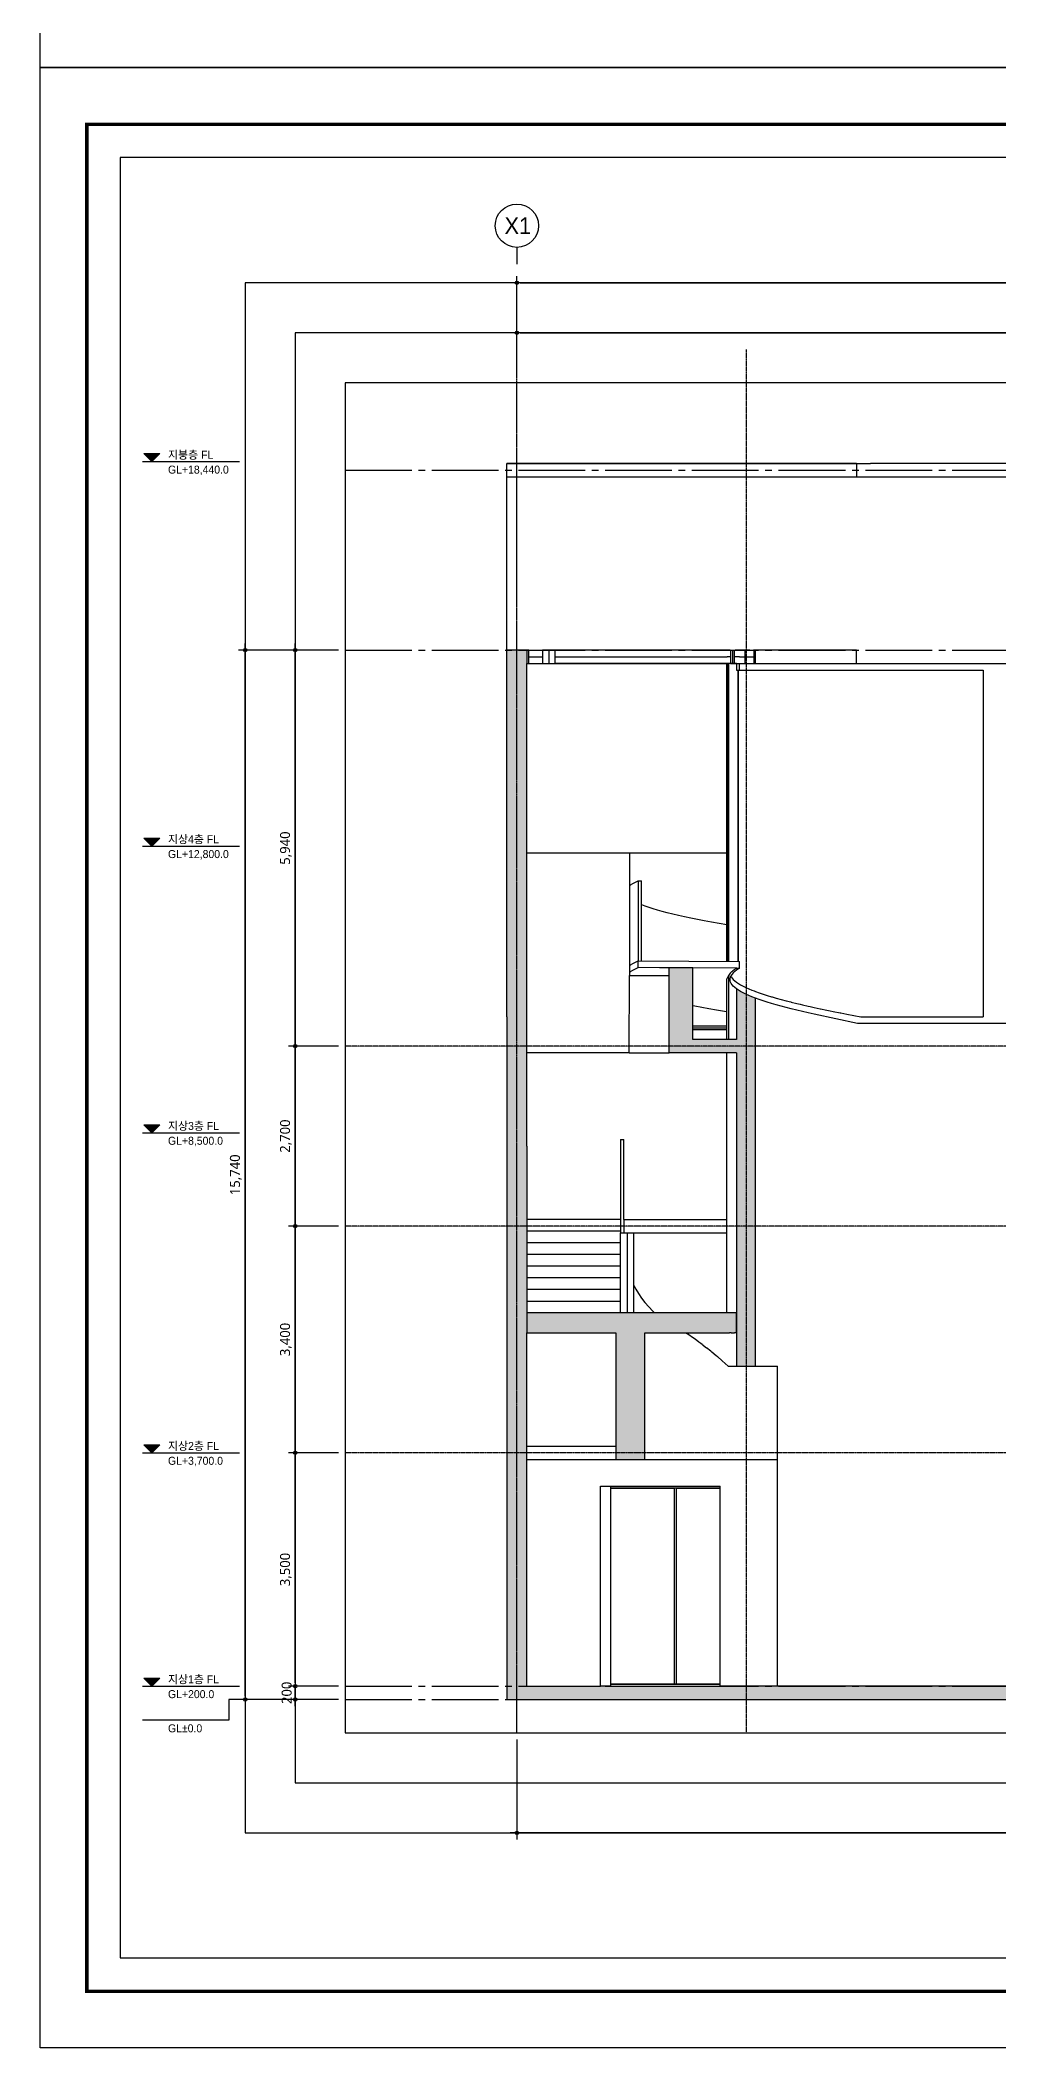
# Model space of a CAD drawing. Header units: millimetres. Extents: x 2135 to 254135, y 1035 to 90135.
# Drawn here: x 2135 to 16512, y 1035 to 31148 of the extents above; entities that cross this region are included whole.
import ezdxf
from ezdxf.enums import TextEntityAlignment as Align

# ---------------------------------------------------------------- set-up
doc = ezdxf.new("R2010")
doc.units = ezdxf.units.MM
doc.linetypes.add('CEN3', pattern=[26, 20, -2, 2, -2])
doc.linetypes.add('CENTER2', pattern=[28.575, 19.05, -3.175, 3.175, -3.175])
doc.layers.get('Defpoints').update_dxf_attribs({"color": 157})
for name, color, linetype in [('A-01-CNTL', 1, 'CENTER2'), ('A-03-ELEV', 3, 'Continuous'), ('A-03-TEXT', 3, 'Continuous'), ('A-04-FRAME', 4, 'Continuous'), ('A-07-DIM', 7, 'Continuous'), ('A-07-SYM', 7, 'Continuous'), ('A-08-ELEV', 8, 'Continuous'), ('A-251-HACH', 253, 'Continuous'), ('DDOT', 1, 'Continuous'), ('form_TED.A', 40, 'Continuous'), ('SectionCutEdges', 2, 'Continuous'), ('WA2(가벽)_TED.A', 7, 'Continuous')]:
    doc.layers.add(name, color=color, linetype=linetype)
doc.styles.add('돋움', font='')
doc.styles.add('맑은고딕', font='malgun.ttf')
doc.styles.get('돋움').set_extended_font_data('Dotum')
doc.dimstyles.new('HR-100', dxfattribs={"dimscale": 120, "dimtxt": 3, "dimasz": 1, "dimexe": 2, "dimexo": 2, "dimgap": 1, "dimtad": 1, "dimdec": 0, "dimdsep": 46, "dimlunit": 6, "dimtxsty": '맑은고딕', "dimblk": 'DIMDOT', "dimcen": 2.5, "dimdle": 1.5, "dimclrd": 7, "dimclrt": 3, "dimadec": 0, "dimazin": 0, "dimtfac": 1, "dimtdec": 0, "dimtix": 1, "dimtmove": 2, "dimatfit": 3, "dimfxl": 1, "dimtvp": 1, "dimtolj": 1, "dimtzin": 0, "dimlwd": -1, "dimarcsym": 0})

# ---------------------------------------------------------------- blocks, each defined once
blk = doc.blocks.new('FORM_TED.A')
at = {"layer": 'Defpoints', "color": 143, "ltscale": 100, "true_color": 0x7aafdf}
for points in [[(12, 13.5), (355, 13.5), (355, 283.5), (12, 283.5)], [(30.75, 32.25), (336.25, 32.25), (336.25, 264.75), (30.75, 264.75)], [(38.25, 39.75), (328.75, 39.75), (328.75, 257.25), (38.25, 257.25)], [(45.75, 47.25), (321.25, 47.25), (321.25, 249.75), (45.75, 249.75)]]:
    blk.add_lwpolyline(points, close=True, dxfattribs=at)
at = {"layer": 'form_TED.A', "ltscale": 30}
blk.add_lwpolyline([(420, 0), (0, 0), (0, 297), (420, 297)], close=True, dxfattribs=at)
at = {"layer": 'form_TED.A', "ltscale": 30, "const_width": 0.5}
blk.add_lwpolyline([(407, 8.5), (7, 8.5), (7, 288.5), (407, 288.5)], close=True, dxfattribs=at)
blk = doc.blocks.new('DIMDOT')
blk.add_line((-2, 0), (2, 0))
blk.add_circle((0, 0), 0.5)
blk = doc.blocks.new('*D228')
at = {"layer": 'A-07-DIM', "color": 0, "lineweight": -2, "ltscale": 50, "transparency": 16777216}
for p, q in [((9285, 26110), (9285, 26860)), ((29985, 26110), (29985, 26860))]:
    blk.add_line(p, q, dxfattribs=at)
at = {"layer": 'A-07-DIM', "color": 7, "ltscale": 50, "transparency": 16777216}
blk.add_line((9335, 26760), (29935, 26760), dxfattribs=at)
at = {"layer": 'Defpoints', "color": 0, "ltscale": 50, "transparency": 16777216}
for p in [(29985, 26760), (9285, 26010, 0), (29985, 26010, 0)]:
    blk.add_point(p, dxfattribs=at)
at = {"layer": 'A-07-DIM', "color": 7, "ltscale": 50, "transparency": 16777216, "xscale": 50, "yscale": 50, "zscale": 50, "rotation": 180}
blk.add_blockref('DIMDOT', (9285, 26760), dxfattribs=at)
at = {"layer": 'A-07-DIM', "color": 7, "ltscale": 50, "transparency": 16777216, "xscale": 50, "yscale": 50, "zscale": 50}
blk.add_blockref('DIMDOT', (29985, 26760), dxfattribs=at)
at = {"layer": 'A-07-DIM', "color": 3, "ltscale": 50, "transparency": 16777216, "insert": (19635, 26900), "char_height": 150, "attachment_point": 5, "style": '맑은고딕'}
blk.add_mtext('\\A1;20,700', dxfattribs=at)
blk = doc.blocks.new('*D229')
at = {"layer": 'A-07-DIM', "color": 0, "lineweight": -2, "ltscale": 50, "transparency": 16777216}
for p, q in [((9285, 26110), (9285, 27610)), ((31685, 26110), (31685, 27610))]:
    blk.add_line(p, q, dxfattribs=at)
at = {"layer": 'A-07-DIM', "color": 7, "ltscale": 50, "transparency": 16777216}
blk.add_line((9335, 27510), (31635, 27510), dxfattribs=at)
at = {"layer": 'Defpoints', "color": 0, "ltscale": 50, "transparency": 16777216}
for p in [(31685, 27510), (9285, 26010, 0), (31685, 26010, 0)]:
    blk.add_point(p, dxfattribs=at)
at = {"layer": 'A-07-DIM', "color": 7, "ltscale": 50, "transparency": 16777216, "xscale": 50, "yscale": 50, "zscale": 50, "rotation": 180}
blk.add_blockref('DIMDOT', (9285, 27510), dxfattribs=at)
at = {"layer": 'A-07-DIM', "color": 7, "ltscale": 50, "transparency": 16777216, "xscale": 50, "yscale": 50, "zscale": 50}
blk.add_blockref('DIMDOT', (31685, 27510), dxfattribs=at)
at = {"layer": 'A-07-DIM', "color": 3, "ltscale": 50, "transparency": 16777216, "insert": (20485, 27650), "char_height": 150, "attachment_point": 5, "style": '맑은고딕'}
blk.add_mtext('\\A1;22,400', dxfattribs=at)
blk = doc.blocks.new('*D231')
at = {"layer": 'A-07-DIM', "color": 0, "lineweight": -2, "ltscale": 50, "transparency": 16777216}
for p, q in [((6610, 22000), (5110, 22000)), ((6610, 6260), (5110, 6260))]:
    blk.add_line(p, q, dxfattribs=at)
at = {"layer": 'A-07-DIM', "color": 7, "ltscale": 50, "transparency": 16777216}
blk.add_line((5210, 6310), (5210, 21950), dxfattribs=at)
at = {"layer": 'Defpoints', "color": 0, "ltscale": 50, "transparency": 16777216}
for p in [(5210, 22000), (6710, 22000, 0), (6710, 6260, 0)]:
    blk.add_point(p, dxfattribs=at)
at = {"layer": 'A-07-DIM', "color": 7, "ltscale": 50, "transparency": 16777216, "xscale": 50, "yscale": 50, "zscale": 50}
for p, rotation in [((5210, 22000), 90), ((5210, 6260), 270)]:
    blk.add_blockref('DIMDOT', p, dxfattribs=dict(at, rotation=rotation))
at = {"layer": 'A-07-DIM', "color": 3, "ltscale": 50, "transparency": 16777216, "insert": (5069, 14130), "char_height": 150, "attachment_point": 5, "rotation": 90, "style": '맑은고딕'}
blk.add_mtext('\\A1;15,740', dxfattribs=at)
blk = doc.blocks.new('*D233')
at = {"layer": 'A-07-DIM', "color": 0, "lineweight": -2, "ltscale": 50, "transparency": 16777216}
for p, q in [((9285, 5660), (9285, 4160)), ((31685, 5660), (31685, 4160))]:
    blk.add_line(p, q, dxfattribs=at)
at = {"layer": 'A-07-DIM', "color": 7, "ltscale": 50, "transparency": 16777216}
blk.add_line((31635, 4260), (9335, 4260), dxfattribs=at)
at = {"layer": 'Defpoints', "color": 0, "ltscale": 50, "transparency": 16777216}
for p in [(9285, 5760), (31685, 5760, 0), (9285, 4260)]:
    blk.add_point(p, dxfattribs=at)
at = {"layer": 'A-07-DIM', "color": 7, "ltscale": 50, "transparency": 16777216, "xscale": 50, "yscale": 50, "zscale": 50, "rotation": 180}
blk.add_blockref('DIMDOT', (9285, 4260), dxfattribs=at)
at = {"layer": 'A-07-DIM', "color": 7, "ltscale": 50, "transparency": 16777216, "xscale": 50, "yscale": 50, "zscale": 50}
blk.add_blockref('DIMDOT', (31685, 4260), dxfattribs=at)
at = {"layer": 'A-07-DIM', "color": 3, "ltscale": 50, "transparency": 16777216, "insert": (20485, 4400), "char_height": 150, "attachment_point": 5, "style": '맑은고딕'}
blk.add_mtext('\\A1;22,400', dxfattribs=at)
blk = doc.blocks.new('*D306')
at = {"layer": 'A-07-DIM', "color": 0, "lineweight": -2, "ltscale": 50, "transparency": 16777216}
for p, q in [((6610, 6460), (5860, 6460)), ((6610, 6260), (5860, 6260))]:
    blk.add_line(p, q, dxfattribs=at)
at = {"layer": 'A-07-DIM', "color": 7, "ltscale": 50, "transparency": 16777216}
for p, q in [((5960, 6510), (5960, 6560)), ((5960, 6260), (5960, 6460)), ((5960, 6210), (5960, 6160))]:
    blk.add_line(p, q, dxfattribs=at)
at = {"layer": 'Defpoints', "color": 0, "ltscale": 50, "transparency": 16777216}
for p in [(5960, 6460), (6710, 6460), (6710, 6260)]:
    blk.add_point(p, dxfattribs=at)
at = {"layer": 'A-07-DIM', "color": 7, "ltscale": 50, "transparency": 16777216, "xscale": 50, "yscale": 50, "zscale": 50}
for p, rotation in [((5960, 6460), 270), ((5960, 6260), 90)]:
    blk.add_blockref('DIMDOT', p, dxfattribs=dict(at, rotation=rotation))
at = {"layer": 'A-07-DIM', "color": 3, "ltscale": 50, "transparency": 16777216, "insert": (5832, 6360), "char_height": 150, "attachment_point": 5, "rotation": 90, "style": '맑은고딕'}
blk.add_mtext('\\A1;200', dxfattribs=at)
blk = doc.blocks.new('*D307')
at = {"layer": 'A-07-DIM', "color": 0, "lineweight": -2, "transparency": 16777216}
for p, q in [((6610, 9960), (5860, 9960)), ((6610, 6460), (5860, 6460))]:
    blk.add_line(p, q, dxfattribs=at)
at = {"layer": 'A-07-DIM', "color": 7, "transparency": 16777216}
blk.add_line((5960, 6510), (5960, 9910), dxfattribs=at)
at = {"layer": 'Defpoints', "color": 0, "transparency": 16777216}
for p in [(5960, 9960), (6710, 9960), (6710, 6460)]:
    blk.add_point(p, dxfattribs=at)
at = {"layer": 'A-07-DIM', "color": 7, "transparency": 16777216, "xscale": 50, "yscale": 50, "zscale": 50}
for p, rotation in [((5960, 9960), 90), ((5960, 6460), 270)]:
    blk.add_blockref('DIMDOT', p, dxfattribs=dict(at, rotation=rotation))
at = {"layer": 'A-07-DIM', "color": 3, "transparency": 16777216, "insert": (5820, 8210), "char_height": 150, "attachment_point": 5, "rotation": 90, "style": '맑은고딕'}
blk.add_mtext('\\A1;3,500', dxfattribs=at)
blk = doc.blocks.new('*D308')
at = {"layer": 'A-07-DIM', "color": 0, "lineweight": -2, "transparency": 16777216}
for p, q in [((6610, 13360), (5860, 13360)), ((6610, 9960), (5860, 9960))]:
    blk.add_line(p, q, dxfattribs=at)
at = {"layer": 'A-07-DIM', "color": 7, "transparency": 16777216}
blk.add_line((5960, 10010), (5960, 13310), dxfattribs=at)
at = {"layer": 'Defpoints', "color": 0, "transparency": 16777216}
for p in [(5960, 13360), (6710, 13360), (6710, 9960)]:
    blk.add_point(p, dxfattribs=at)
at = {"layer": 'A-07-DIM', "color": 7, "transparency": 16777216, "xscale": 50, "yscale": 50, "zscale": 50}
for p, rotation in [((5960, 13360), 90), ((5960, 9960), 270)]:
    blk.add_blockref('DIMDOT', p, dxfattribs=dict(at, rotation=rotation))
at = {"layer": 'A-07-DIM', "color": 3, "transparency": 16777216, "insert": (5820, 11660), "char_height": 150, "attachment_point": 5, "rotation": 90, "style": '맑은고딕'}
blk.add_mtext('\\A1;3,400', dxfattribs=at)
blk = doc.blocks.new('*D309')
at = {"layer": 'A-07-DIM', "color": 0, "lineweight": -2, "transparency": 16777216}
for p, q in [((6610, 16060), (5860, 16060)), ((6610, 13360), (5860, 13360))]:
    blk.add_line(p, q, dxfattribs=at)
at = {"layer": 'A-07-DIM', "color": 7, "transparency": 16777216}
blk.add_line((5960, 13410), (5960, 16010), dxfattribs=at)
at = {"layer": 'Defpoints', "color": 0, "transparency": 16777216}
for p in [(5960, 16060), (6710, 16060), (6710, 13360)]:
    blk.add_point(p, dxfattribs=at)
at = {"layer": 'A-07-DIM', "color": 7, "transparency": 16777216, "xscale": 50, "yscale": 50, "zscale": 50}
for p, rotation in [((5960, 16060), 90), ((5960, 13360), 270)]:
    blk.add_blockref('DIMDOT', p, dxfattribs=dict(at, rotation=rotation))
at = {"layer": 'A-07-DIM', "color": 3, "transparency": 16777216, "insert": (5820, 14710), "char_height": 150, "attachment_point": 5, "rotation": 90, "style": '맑은고딕'}
blk.add_mtext('\\A1;2,700', dxfattribs=at)
blk = doc.blocks.new('*D310')
at = {"layer": 'A-07-DIM', "color": 0, "lineweight": -2, "transparency": 16777216}
for p, q in [((6610, 22000), (5860, 22000)), ((6610, 16060), (5860, 16060))]:
    blk.add_line(p, q, dxfattribs=at)
at = {"layer": 'A-07-DIM', "color": 7, "transparency": 16777216}
blk.add_line((5960, 16110), (5960, 21950), dxfattribs=at)
at = {"layer": 'Defpoints', "color": 0, "transparency": 16777216}
for p in [(5960, 22000), (6710, 22000), (6710, 16060)]:
    blk.add_point(p, dxfattribs=at)
at = {"layer": 'A-07-DIM', "color": 7, "transparency": 16777216, "xscale": 50, "yscale": 50, "zscale": 50}
for p, rotation in [((5960, 22000), 90), ((5960, 16060), 270)]:
    blk.add_blockref('DIMDOT', p, dxfattribs=dict(at, rotation=rotation))
at = {"layer": 'A-07-DIM', "color": 3, "transparency": 16777216, "insert": (5820, 19030), "char_height": 150, "attachment_point": 5, "rotation": 90, "style": '맑은고딕'}
blk.add_mtext('\\A1;5,940', dxfattribs=at)

msp = doc.modelspace()

# ---------------------------------------------------------------- hatches: boundary and pattern name
at = {"layer": 'A-07-SYM', "ltscale": 50}
for points in [[(3929.5, 24946.6), (3689.5, 24946.6), (3809.5, 24826.6)], [(3929.5, 19180.3), (3689.5, 19180.3), (3809.5, 19060.3)], [(3929.5, 14880.4), (3689.5, 14880.4), (3809.5, 14760.4)], [(3929.5, 10080.4), (3689.5, 10080.4), (3809.5, 9960.4)], [(3929.5, 6580.4), (3689.5, 6580.4), (3809.5, 6460.4)]]:
    msp.add_hatch(color=256, dxfattribs=at).paths.add_polyline_path(points)
at = {"layer": 'A-251-HACH'}
h = msp.add_hatch(color=256, dxfattribs=at)
h.dxf.hatch_style = 1
h.paths.add_polyline_path([(24316.3, 11060.4), (24316.3, 11090.4), (24316.3, 12730.4), (24316.3, 12760.4), (24316.3, 13260.4), (24123.8, 13260.4), (24123.6, 10860.4), (21542.5, 10860.4), (21529, 10860.4), (20208.4, 10860.4), (20208.4, 12060.4), (19918.6, 12060.4), (19920.9, 6460.4), (21588.8, 6460.4), (21588.8, 6677.5), (21398.2, 6677.5), (20208.4, 6677.5), (20208.4, 6857.5), (20208.4, 7037.5), (20208.4, 7217.5), (20208.4, 7397.5), (20208.4, 7577.5), (20208.4, 8564.9), (20208.4, 8582.5), (20208.4, 9430.4), (20208.4, 9460.4), (20208.4, 9860.4), (20208.4, 10060.4), (20208.4, 10660.4), (20385.7, 10660.4), (20629.6, 10660.4), (20856.1, 10660.4), (23107, 10660.4), (23107, 9860.4), (31534.6, 9860.4), (31534.6, 6728.4), (24370.2, 6728.4), (24250.6, 6728.4), (24118.7, 6728.4), (23975.2, 6728.4), (23820.8, 6728.4), (23656, 6728.4), (23481.7, 6728.4), (23298.6, 6728.4), (23107.5, 6728.4), (23038.7, 6728.4), (22909.4, 6728.4), (22909.4, 6578.4), (22682.7, 6578.4), (22499, 6578.4), (22311.1, 6578.4), (22119.9, 6578.4), (21926.2, 6578.4), (21828.5, 6578.4), (21730.9, 6578.4), (21665.6, 6578.4), (21665.6, 6460.4), (19920.9, 6460.4), (19837, 6460.4), (19734, 6460.4), (19616.8, 6460.4), (19485.9, 6460.4), (19341.7, 6460.4), (19185, 6460.4), (19016.4, 6460.4), (18836.6, 6460.4), (18646.4, 6460.4), (18446.6, 6460.4), (18238.2, 6460.4), (18021.9, 6460.4), (17798.8, 6460.4), (17569.8, 6460.4), (17335.9, 6460.4), (17098.1, 6460.4), (16857.4, 6460.4), (16614.9, 6460.4), (16371.6, 6460.4), (16128.6, 6460.4), (15886.9, 6460.4), (15647.5, 6460.4), (15411.6, 6460.4), (15180.1, 6460.4), (14954, 6460.4), (14734.4, 6460.4), (14522.1, 6460.4), (14318, 6460.4), (14123.1, 6460.4), (13938.2, 6460.4), (13764.1, 6460.4), (13601.6, 6460.4), (13451.3, 6460.4), (13313.9, 6460.4), (13190, 6460.4), (12331.9, 6460.4), (10692.2, 6460.4), (10536.6, 6460.4), (9434.6, 6460.4), (9434.6, 9860.4), (9434.6, 10060.4), (9434.6, 11760.4), (9434.6, 14560.4), (9434.6, 15960.4), (9434.6, 16000.4), (9434.6, 18960.4), (9434.6, 21800.4), (9434.6, 22000.4), (9359.6, 22000.4), (9134.6, 22000.4), (9134.6, 16500.4), (9134.6, 16360.4), (9134.6, 16310.4), (9134.6, 6460.4), (9134.6, 6260.4), (31834.6, 6260.4), (31834.6, 11060.4), (31534.6, 11060.4), (31534.6, 10060.4), (28634.6, 10060.4), (28634.6, 13260.4), (31534.6, 13260.4), (31534.6, 12760.4), (31614.3, 12760.4), (31759.6, 12760.4), (31834.6, 12760.4), (31834.6, 13610.4), (31714.6, 13610.4), (31654.6, 13610.4), (31534.6, 13610.4), (31534.6, 13460.4), (23669.2, 13460.4), (23669.2, 13260.4), (24050.3, 13260.4), (24123.8, 13260.4), (24316.3, 13260.4), (28434.6, 13260.4), (28434.6, 10060.4), (24316.3, 10060.4)])
h.paths.add_polyline_path([(12864.6, 16779), (12809.7, 16800.3), (12761.6, 16820.3), (12717.2, 16840.3), (12676.5, 16860.3), (12639.5, 16880.3), (12606.3, 16900.3), (12578.7, 16919.1), (12578.7, 16160.4), (12434.7, 16160.4), (11923.2, 16160.4), (11923.2, 16310.4), (11923.2, 16326.8), (11923.2, 16360.4), (11923.2, 16820.3), (11923.2, 16830.9), (11923.2, 16840.3), (11923.2, 16850.2), (11923.2, 16860.3), (11923.2, 16869.6), (11923.2, 16880.3), (11923.2, 16889.1), (11923.2, 16900.3), (11923.2, 16908.6), (11923.2, 16920.3), (11923.2, 16928.2), (11923.2, 16940.3), (11923.2, 16947.8), (11923.2, 16960.3), (11923.2, 16967.6), (11923.2, 16980.3), (11923.2, 16987.3), (11923.2, 17000.3), (11923.2, 17007.1), (11923.2, 17020.3), (11923.2, 17027), (11923.2, 17040.3), (11923.2, 17047), (11923.2, 17060.3), (11923.2, 17067), (11923.2, 17234.1), (11569.5, 17235.4), (11569.5, 16160.4), (11569.5, 15960.4), (12578.6, 15960.4), (12578.2, 11260.4), (12734.6, 11260.4), (12864.6, 11260.4)], flags=17)
h.paths.add_polyline_path([(11203.6, 11760.4), (11823, 11760.4), (12457.3, 11760.4), (12474.8, 11760.4), (12496.3, 11760.4), (12519.5, 11760.4), (12549.6, 11760.4), (12577.7, 11760.4), (12577.7, 12060.4), (12549.6, 12060.4), (12519.5, 12060.4), (12496.3, 12060.4), (12474.8, 12060.4), (12459.8, 12060.4), (12446.9, 12060.4), (12440.2, 12060.4), (12437.6, 12060.4), (12435.9, 12060.4), (11345.9, 12060.4), (11321.4, 12060.4), (11260, 12060.4), (11203.7, 12060.4), (11197.2, 12060.4), (11152.6, 12060.4), (11144.2, 12060.4), (11106.6, 12060.4), (11065.9, 12060.4), (11038.6, 12060.4), (10940.1, 12060.4), (10837.7, 12060.4), (9434.6, 12060.4), (9434.6, 11760.4), (10769, 11760.4), (10769, 10060.4), (10769, 9860.4), (11203.6, 9860.4)], flags=17)
h.paths.add_polyline_path([(23669.2, 13610.4), (23667.8, 13610.4), (23422.3, 13610.4), (23348.2, 13610.4), (23129.8, 13610.4), (23103.7, 13610.4), (23103.7, 13460.4), (23103.7, 13260.4), (23669.2, 13260.4)], flags=17)

# ---------------------------------------------------------------- linework, layer by layer
for p, q in [((13016.3, 22000.4), (12931, 22000.4)), ((13116.2, 22000.4), (13016.3, 22000.4)), ((13230.4, 22000.4), (13116.2, 22000.4)), ((13358.2, 22000.4), (13230.4, 22000.4)), ((13499.2, 22000.4), (13358.2, 22000.4)), ((13652.8, 22000.4), (13499.2, 22000.4)), ((13818.4, 22000.4), (13652.8, 22000.4)), ((13995.1, 22000.4), (13818.4, 22000.4)), ((14182.2, 22000.4), (13995.1, 22000.4)), ((14378.9, 22000.4), (14182.2, 22000.4)), ((14378.9, 21800.4), (14378.9, 22000.4)), ((12576.9, 21700.4), (12624.6, 21700.4)), ((12434.7, 14560.4), (12434.7, 15960.4)), ((12434.7, 13460.4), (12434.7, 14560.4)), ((12434.7, 13260.4), (12434.7, 13460.4)), ((12434.7, 12060.4), (12434.7, 13260.4)), ((12577.7, 12060.4), (12578.2, 12060.4))]:
    msp.add_line(p, q)
at = {"layer": 'A-01-CNTL', "linetype": 'CEN3', "ltscale": 50}
for p, q in [((9284.6, 5760.4), (9284.6, 26010.4)), ((6709.6, 24700.4), (34259.6, 24700.4)), ((6709.6, 22000.4), (34259.6, 22000.4)), ((6709.6, 6460.4), (34259.6, 6460.4)), ((6709.6, 6260.4), (34259.6, 6260.4))]:
    msp.add_line(p, q, dxfattribs=at)
at = {"layer": 'A-03-ELEV'}
for p, q in [((9434.6, 18960.4), (10970.7, 18960.4)), ((10970.7, 18960.4), (10970.7, 18960.3)), ((10970.7, 18960.3), (12433.4, 18960.3)), ((10970.7, 18960.3), (10970.7, 18910.4)), ((10970.7, 18910.4), (10970.7, 18468.6)), ((10970.7, 18468.6), (10988.1, 18480.3)), ((10970.7, 18468.6), (10970.7, 17268.6)), ((10988.1, 18480.3), (11023.4, 18500.3)), ((11023.4, 18500.3), (11064.1, 18520.3)), ((11064.1, 18520.3), (11105, 18538)), ((11158.7, 18180.3), (11152.7, 18182.9)), ((11209.5, 18160.3), (11158.7, 18180.3)), ((11265.5, 18140.3), (11209.5, 18160.3)), ((11326.6, 18120.3), (11265.5, 18140.3)), ((11392.8, 18100.3), (11326.6, 18120.3)), ((11463.9, 18080.3), (11392.8, 18100.3)), ((11539.9, 18060.3), (11463.9, 18080.3)), ((11620.8, 18040.3), (11539.9, 18060.3)), ((11706.5, 18020.3), (11620.8, 18040.3)), ((11796.8, 18000.3), (11706.5, 18020.3)), ((11891.6, 17980.3), (11796.8, 18000.3)), ((11991, 17960.3), (11891.6, 17980.3)), ((12094.8, 17940.3), (11991, 17960.3)), ((12202.8, 17920.3), (12094.8, 17940.3)), ((12315.1, 17900.3), (12202.8, 17920.3)), ((12433.4, 17879.9), (12315.1, 17900.3)), ((10970.7, 17268.6), (10988.1, 17280.3)), ((10970.7, 17268.6), (10970.7, 17210.4)), ((10970.7, 17210.4), (10970.7, 17168.6)), ((10970.7, 17168.6), (10988.1, 17180.3)), ((10970.7, 17168.6), (10970.7, 17120.6)), ((10988.1, 17280.3), (11023.4, 17300.3)), ((10988.1, 17180.3), (11023.4, 17200.3)), ((11023.4, 17300.3), (11064.1, 17320.3)), ((11023.4, 17200.3), (11064.1, 17220.3)), ((11064.1, 17320.3), (11105, 17338)), ((11064.1, 17220.3), (11105, 17238)), ((10965.7, 15960.4), (10970.7, 17120.6)), ((10970.7, 17120.6), (11569.5, 17120.6)), ((10965.7, 15960.4), (9434.6, 15960.4)), ((10965.7, 15960.4), (11569.5, 15960.4)), ((10838.4, 14660.4), (10837.8, 13460.4)), ((10838.4, 14660.4), (10888.4, 14660.4)), ((10888.4, 13460.4), (10888.4, 14660.4)), ((10837.8, 13460.4), (9434.6, 13460.4)), ((10837.7, 13285.4), (9434.6, 13285.4)), ((10837.8, 13460.4), (10837.7, 13285.4)), ((10837.7, 13285.4), (10837.7, 13260.4)), ((10837.7, 13260.4), (10887.7, 13260.4)), ((10837.7, 13110.4), (10837.7, 13260.4)), ((10888.4, 13460.4), (10888.5, 13260.4)), ((10888.5, 13460.4), (12434.7, 13460.4)), ((10888.5, 13260.4), (10940.1, 13260.4)), ((10940.1, 13260.4), (11038.6, 13260.4)), ((10940.1, 13260.4), (10940.1, 12060.4)), ((11038.6, 12467.5), (11038.6, 13260.4)), ((11038.6, 13260.4), (12434.7, 13260.4)), ((10837.7, 13110.4), (9434.6, 13110.4)), ((10837.7, 12935.4), (10837.7, 13110.4)), ((10837.7, 12935.4), (9434.6, 12935.4)), ((10837.7, 12760.4), (9434.6, 12760.4)), ((10837.7, 12760.4), (10837.7, 12935.4)), ((10837.7, 12585.4), (10837.7, 12760.4)), ((10837.7, 12585.4), (9434.6, 12585.4)), ((10837.7, 12410.4), (9434.6, 12410.4)), ((10837.7, 12410.4), (10837.7, 12585.4)), ((10837.7, 12235.4), (10837.7, 12410.4)), ((11038.6, 12060.4), (11038.6, 12467.5)), ((9434.6, 12235.4), (10837.7, 12235.4)), ((10837.7, 12060.4), (9434.6, 12060.4)), ((10837.7, 12060.4), (10837.7, 12235.4)), ((10940.1, 12060.4), (10837.7, 12060.4)), ((11038.6, 12060.4), (10940.1, 12060.4)), ((11065.9, 12060.4), (11038.6, 12060.4)), ((11106.6, 12060.4), (11065.9, 12060.4)), ((13190, 9860.4), (13190, 11260.4)), ((9434.6, 10060.4), (10769, 10060.4)), ((9434.6, 9860.4), (9434.6, 10060.4)), ((10769, 10060.4), (10769, 9860.4)), ((9434.6, 9860.4), (10769, 9860.4)), ((10769, 9860.4), (11203.6, 9860.4)), ((11203.6, 9860.4), (13190, 9860.4)), ((13190, 6460.4), (13190, 9860.4)), ((10536.6, 6460.4), (10536.6, 9460.4)), ((10536.6, 9460.4), (10692.2, 9460.4)), ((10692.2, 9460.4), (12331.9, 9460.4)), ((10692.2, 9430.4), (10692.2, 9460.4)), ((10692.2, 9430.4), (11642.6, 9430.4)), ((10692.2, 6490.4), (10692.2, 9430.4)), ((12331.9, 9430.4), (10692.2, 9430.4)), ((11642.6, 9430.4), (11642.6, 6490.4)), ((11672.6, 9430.4), (12331.9, 9430.4)), ((11672.6, 9430.4), (11672.6, 6490.4)), ((12331.9, 9430.4), (12331.9, 9460.4)), ((12331.9, 6490.4), (12331.9, 9430.4)), ((10692.2, 6460.4), (10536.6, 6460.4)), ((11642.6, 6490.4), (10692.2, 6490.4)), ((10692.2, 6460.4), (10692.2, 6490.4)), ((10692.2, 6490.4), (12331.9, 6490.4)), ((10692.2, 6460.4), (12331.9, 6460.4)), ((11672.6, 6490.4), (11642.6, 6490.4)), ((12331.9, 6490.4), (11672.6, 6490.4)), ((12331.9, 6460.4), (12331.9, 6490.4))]:
    msp.add_line(p, q, dxfattribs=at)
at = {"layer": 'A-04-FRAME', "ltscale": 100}
for p, q in [((9464.6, 22000.4), (9434.6, 22000.4)), ((9464.6, 21900.4), (9464.6, 22000.4)), ((9464.6, 22000.4), (9666, 22000.4)), ((9761.1, 22000.4), (9666, 22000.4)), ((9666, 22000.4), (9666, 21900.4)), ((9761.1, 22000.4), (9761.1, 21800.4)), ((9856.3, 22000.4), (9761.1, 22000.4)), ((9856.3, 21900.4), (9856.3, 22000.4)), ((12435.4, 22000.4), (9856.3, 22000.4)), ((12441.3, 22000.4), (12435.4, 22000.4)), ((12451.1, 22000.4), (12441.3, 22000.4)), ((12464.9, 22000.4), (12451.1, 22000.4)), ((12482.6, 22000.4), (12464.9, 22000.4)), ((12482.6, 22000.4), (12489.2, 22000.4)), ((12489.2, 22000.4), (12489.2, 21900.4)), ((12489.2, 22000.4), (12519.2, 22000.4)), ((12519.2, 22000.4), (12519.2, 21800.4)), ((12519.2, 22000.4), (12549.2, 22000.4)), ((12549.2, 21900.4), (12549.2, 22000.4)), ((12549.2, 22000.4), (12559.1, 22000.4)), ((12707.6, 22000.4), (12559.1, 22000.4)), ((12712.6, 22000.4), (12707.6, 22000.4)), ((12707.6, 21900.4), (12707.6, 22000.4)), ((12736.5, 22000.4), (12712.6, 22000.4)), ((12776.3, 22000.4), (12736.5, 22000.4)), ((12776.3, 22000.4), (12831.7, 22000.4)), ((12835.1, 22000.4), (12831.7, 22000.4)), ((12835.1, 22000.4), (12835.1, 21900.4)), ((12863.7, 22000.4), (12835.1, 22000.4)), ((12863.7, 21800.4), (12863.7, 22000.4)), ((12931, 22000.4), (12863.7, 22000.4)), ((9434.6, 21800.4), (9464.6, 21800.4)), ((9464.6, 21900.4), (9666, 21900.4)), ((9464.6, 21800.4), (9464.6, 21900.4)), ((9464.6, 21800.4), (9666, 21800.4)), ((9464.6, 21800.4), (12434.8, 21800.4)), ((9464.6, 21800.4), (9666, 21800.4)), ((9537.9, 21800.4), (12433.4, 21800.4)), ((9666, 21900.4), (9666, 21800.4)), ((9666, 21800.4), (9761.1, 21800.4)), ((9761.1, 21800.4), (9856.3, 21800.4)), ((9856.3, 21900.4), (12434.8, 21900.4)), ((9856.3, 21800.4), (9856.3, 21900.4)), ((12433.4, 21800.4), (9856.3, 21800.4)), ((12576.9, 21800.4), (12232.8, 21800.4)), ((12434.8, 21800.4), (12433.4, 21800.4)), ((12434.8, 21900.4), (12435.4, 21900.4)), ((12435.4, 21900.4), (12436.8, 21900.4)), ((12441.3, 21900.4), (12436.8, 21900.4)), ((12451.1, 21900.4), (12441.3, 21900.4)), ((12456.8, 21900.4), (12451.1, 21900.4)), ((12461.2, 21900.4), (12456.8, 21900.4)), ((12464.9, 21900.4), (12461.2, 21900.4)), ((12471.1, 21900.4), (12464.9, 21900.4)), ((12482.6, 21900.4), (12471.1, 21900.4)), ((12484.8, 21900.4), (12482.6, 21900.4)), ((12489.2, 21900.4), (12484.8, 21900.4)), ((12489.2, 21900.4), (12489.2, 21800.4)), ((12489.2, 21800.4), (12502.4, 21800.4)), ((12502.4, 21800.4), (12519.2, 21800.4)), ((12519.2, 21800.4), (12523.9, 21800.4)), ((12523.9, 21800.4), (12549.2, 21800.4)), ((12559.1, 21900.4), (12549.2, 21900.4)), ((12549.2, 21800.4), (12549.2, 21900.4)), ((12549.2, 21800.4), (12596, 21800.4)), ((12576.9, 21900.4), (12559.1, 21900.4)), ((12624.6, 21900.4), (12576.9, 21900.4)), ((12576.9, 21800.4), (12576.9, 21700.4)), ((12576.9, 21800.4), (12578.4, 21800.4)), ((12596, 21800.4), (12605.5, 21800.4)), ((12596, 21700.4), (12596, 17331.5)), ((12605.5, 21800.4), (12707.6, 21800.4)), ((12605.5, 17331.5), (12605.5, 21700.4)), ((12624.6, 21900.4), (12707.6, 21900.4)), ((12624.6, 21700.4), (12624.6, 21800.4)), ((12624.6, 21800.4), (20155.8, 21800.4)), ((12624.6, 21700.4), (16278.3, 21700.4)), ((12707.6, 21900.4), (12712.6, 21900.4)), ((12707.6, 21800.4), (12707.6, 21900.4)), ((12712.6, 21900.4), (12736.5, 21900.4)), ((12736.5, 21900.4), (12776.3, 21900.4)), ((12776.3, 21900.4), (12831.7, 21900.4)), ((12831.7, 21900.4), (12835.1, 21900.4)), ((12835.1, 21900.4), (12835.1, 21800.4)), ((16277.5, 21700.4), (16277.5, 19160.3)), ((16278.3, 21700.4), (16278.3, 19160.3)), ((16278.3, 19160.3), (16277.5, 19160.3)), ((16277.5, 19160.3), (16277.5, 18960.4)), ((16278.3, 19160.3), (16278.3, 18960.4)), ((16277.5, 18960.4), (16278.3, 18960.4)), ((16277.5, 18960.4), (16277.5, 18960.3)), ((16278.3, 18960.3), (16277.5, 18960.3)), ((16277.5, 18960.3), (16277.5, 18910.4)), ((16277.5, 18910.4), (16278.3, 18910.4)), ((16277.5, 18910.4), (16277.5, 17379.2)), ((16278.3, 18960.4), (16278.3, 18960.3)), ((16278.3, 18960.3), (16278.3, 18910.4)), ((16278.3, 18910.4), (16278.3, 17379.1)), ((11105, 18538), (11105, 17338)), ((11105, 18538), (11110.4, 18538)), ((11110.4, 18538), (11152.7, 18537.9)), ((11152.7, 18182.9), (11152.7, 18537.9)), ((11152.7, 17337), (11152.7, 18182.9)), ((11105, 17326.9), (11105, 17338)), ((11105, 17337.2), (12624.6, 17331.4)), ((11105, 17238), (11105, 17326.9)), ((11424.4, 17236), (11105, 17238)), ((11569.5, 17235.4), (11424.4, 17236)), ((11923.2, 17234.1), (11569.5, 17235.4)), ((12584.1, 17231.5), (11923.2, 17234.1)), ((12584.7, 17231.5), (12624.6, 17231.5)), ((12624.6, 17231.5), (12624.6, 17331.4)), ((16278.3, 17379.1), (16277.5, 17379.2)), ((16277.5, 17379.2), (16277.5, 17379)), ((16278.3, 17378.9), (16277.5, 17379)), ((16277.5, 17379), (16277.5, 16500.4)), ((16278.3, 17379.1), (16278.3, 17378.9)), ((16278.3, 17378.9), (16278.3, 16500.4))]:
    msp.add_line(p, q, dxfattribs=at)
for points in [[(12624.6, 17231.5), (12606, 17220.3), (12592.1, 17210.8), (12576.6, 17200.3), (12551.2, 17180.3), (12529.6, 17160.3), (12511.9, 17140.3), (12498.2, 17120.3), (12493.3, 17110.4)], [(12576.9, 17231.6), (12576.9, 17231.5), (12584.7, 17231.5)], [(20153, 16400.4), (14393.1, 16400.4), (13742.8, 16540.3), (13652.6, 16560.3), (13565.1, 16580.3), (13480.5, 16600.3), (13398.9, 16620.3), (13320.3, 16640.3), (13244.8, 16660.3), (13172.6, 16680.3), (13103.6, 16700.3), (13037.9, 16720.3), (12975.6, 16740.3), (12916.8, 16760.3), (12861.5, 16780.3), (12809.7, 16800.3), (12761.6, 16820.3), (12717.2, 16840.3), (12676.5, 16860.3), (12639.5, 16880.3), (12606.3, 16900.3), (12577, 16920.3), (12551.5, 16940.3), (12529.8, 16960.3), (12512.1, 16980.3), (12498.3, 17000.3), (12488.4, 17020.3), (12482.5, 17040.3), (12480.5, 17060.3), (12481.9, 17074.9), (12482.4, 17080.3), (12482.5, 17080.4), (12485, 17089), (12488.3, 17100.3), (12488.4, 17100.5), (12489.8, 17103.3), (12493.3, 17110.4), (12498.3, 17100.3), (12512.1, 17080.3), (12529.8, 17060.3), (12551.5, 17040.3), (12577, 17020.3), (12592.1, 17010), (12606.3, 17000.3), (12639.5, 16980.3), (12676.5, 16960.3), (12716.2, 16940.8), (12717.2, 16940.3), (12761.6, 16920.3), (12809.7, 16900.3), (12844, 16887), (12861.5, 16880.3), (12916.8, 16860.3), (12975.4, 16840.3), (12975.6, 16840.3), (13037.9, 16820.3), (13103.6, 16800.3), (13110.3, 16798.3), (13172.6, 16780.3), (13244.8, 16760.3), (13248.5, 16759.3), (13320.3, 16740.3), (13389.9, 16722.6), (13398.9, 16720.3), (13480.5, 16700.3), (13534.3, 16687.6), (13565.1, 16680.3), (13652.6, 16660.3), (13681.6, 16653.8), (13742.8, 16640.3), (13831.7, 16621.1), (13835.8, 16620.3), (13931.3, 16600.3), (13984.4, 16589.5), (14029.4, 16580.3), (14129.9, 16560.3), (14139.6, 16558.4), (14232.8, 16540.3), (14442.3, 16500.4), (16278.3, 16500.4)]]:
    msp.add_lwpolyline(points, dxfattribs=at)
at = {"layer": 'A-07-SYM', "ltscale": 50}
for p, q in [((9284.6, 28040.4), (9284.6, 27790.4)), ((3669.5, 24826.6), (5126.1, 24826.6)), ((3689.5, 24946.6), (3929.5, 24946.6)), ((3809.5, 24826.6), (3689.5, 24946.6)), ((3809.5, 24826.6), (3929.5, 24946.6)), ((3669.5, 19060.3), (5126.1, 19060.3)), ((3689.5, 19180.3), (3929.5, 19180.3)), ((3809.5, 19060.3), (3689.5, 19180.3)), ((3809.5, 19060.3), (3929.5, 19180.3)), ((3669.5, 14760.4), (5126.1, 14760.4)), ((3689.5, 14880.4), (3929.5, 14880.4)), ((3809.5, 14760.4), (3689.5, 14880.4)), ((3809.5, 14760.4), (3929.5, 14880.4)), ((3669.5, 9960.4), (5126.1, 9960.4)), ((3689.5, 10080.4), (3929.5, 10080.4)), ((3809.5, 9960.4), (3689.5, 10080.4)), ((3809.5, 9960.4), (3929.5, 10080.4)), ((3669.5, 6460.4), (5126.1, 6460.4)), ((3689.5, 6580.4), (3929.5, 6580.4)), ((3809.5, 6460.4), (3689.5, 6580.4)), ((3809.5, 6460.4), (3929.5, 6580.4))]:
    msp.add_line(p, q, dxfattribs=at)
msp.add_lwpolyline([(5126.1, 6260.4), (4966.1, 6260.4), (4966.1, 5947.9), (3669.5, 5947.9)], dxfattribs=at)
msp.add_circle((9284.6, 28365.4), 325, dxfattribs=at)
at = {"layer": 'A-08-ELEV'}
for p, q in [((9134.6, 24800.4), (14378.9, 24800.4)), ((9134.6, 24600.4), (9134.6, 24800.4)), ((14378.9, 24800.4), (9134.6, 24800.4)), ((14378.9, 24800.4), (14378.9, 24600.4)), ((14378.9, 24800.4), (14584.7, 24800.4)), ((14798.2, 24800.4), (14584.7, 24800.4)), ((15018.7, 24800.4), (14798.2, 24800.4)), ((15245.3, 24800.4), (15018.7, 24800.4)), ((15477, 24800.4), (15245.3, 24800.4)), ((15712.8, 24800.4), (15477, 24800.4)), ((15951.7, 24800.4), (15712.8, 24800.4)), ((16192.7, 24800.4), (15951.7, 24800.4)), ((16434.6, 24800.4), (16192.7, 24800.4)), ((16676.6, 24800.4), (16434.6, 24800.4)), ((9134.6, 22000.4), (9134.6, 24600.4)), ((9134.6, 24600.4), (19913.4, 24600.4)), ((12433.4, 18960.3), (12433.4, 21800.4)), ((12436.8, 21800.4), (12436.8, 17332.1)), ((12456.8, 21800.4), (12456.8, 17332)), ((12433.4, 17879.9), (12433.4, 18960.3)), ((12433.4, 17332.1), (12433.4, 17879.9)), ((12433.4, 16160.4), (12433.4, 17070.9)), ((12456.8, 17118.5), (12456.8, 16160.4)), ((11950.6, 16660.3), (11923.2, 16665.7)), ((12055.3, 16640.3), (11950.6, 16660.3)), ((12164.3, 16620.3), (12055.3, 16640.3)), ((12277.6, 16600.3), (12164.3, 16620.3)), ((12394.9, 16580.3), (12277.6, 16600.3)), ((12433.4, 16573.9), (12394.9, 16580.3)), ((12434.7, 16360.4), (11923.2, 16360.4)), ((12434.7, 16329.9), (11923.2, 16326.8)), ((11923.2, 16310.4), (12434.7, 16310.4)), ((11038.6, 12467.5), (11067.8, 12412.8)), ((11067.8, 12412.8), (11108.1, 12347.2)), ((11108.1, 12347.2), (11153.7, 12281.5)), ((11153.7, 12281.5), (11204.5, 12215.8)), ((11204.5, 12215.8), (11260.5, 12150.2)), ((11260.5, 12150.2), (11321.6, 12084.5)), ((11321.6, 12084.5), (11345.9, 12060.4)), ((11823, 11759.3), (11823, 11760.4)), ((11823, 11760.4), (12457.3, 11760.4)), ((11823, 11759.3), (11844.2, 11742.6)), ((11823, 11759.3), (12457.3, 11759.3)), ((12457.3, 11760.4), (12459.8, 11760.4)), ((12459.8, 11760.4), (12474.8, 11760.4)), ((12496.3, 11760.4), (12474.8, 11760.4)), ((12496.3, 11760.4), (12519.5, 11760.4)), ((12519.5, 11760.4), (12549.6, 11760.4)), ((12577.7, 11760.4), (12549.6, 11760.4)), ((11865, 11730.5), (11844.2, 11742.6)), ((11916.6, 11689.3), (11865, 11730.5)), ((11956.4, 11665.7), (11916.6, 11689.3)), ((12012.3, 11620), (11956.4, 11665.7)), ((12043.9, 11600.9), (12012.3, 11620)), ((12063.1, 11584.9), (12043.9, 11600.9)), ((12063.1, 11584.9), (12072.2, 11579.3)), ((12072.2, 11579.3), (12112.1, 11545.8)), ((12112.1, 11545.8), (12127.9, 11536.1)), ((12190.8, 11482.6), (12127.9, 11536.1)), ((12190.8, 11482.6), (12208.7, 11471.3)), ((12274.4, 11414.4), (12208.7, 11471.3)), ((12286.8, 11406.5), (12274.4, 11414.4)), ((12294.1, 11400.1), (12286.8, 11406.5)), ((12295.3, 11399.3), (12294.1, 11400.1)), ((12295.3, 11399.3), (12355.6, 11346)), ((12355.6, 11346), (12362.4, 11341.7)), ((12362.4, 11341.7), (12453.2, 11260.4)), ((12453.2, 11260.4), (12474.8, 11260.4)), ((12474.8, 11260.4), (12488.6, 11260.4)), ((12488.6, 11260.4), (12496.3, 11260.4)), ((12496.3, 11260.4), (12500.5, 11260.4)), ((12500.5, 11260.4), (12519.5, 11260.4)), ((12519.5, 11260.4), (12549.6, 11260.4)), ((12549.6, 11260.4), (12578.2, 11260.4))]:
    msp.add_line(p, q, dxfattribs=at)
for points in [[(12536.2, 17200.3), (12523.9, 17190.6), (12510.7, 17180.3), (12502.4, 17172.5), (12489.1, 17160.3), (12484.8, 17155.3), (12471.5, 17140.3), (12471.1, 17139.7), (12461.2, 17125.4), (12457.7, 17120.3), (12456.8, 17118.5), (12433.4, 17070.9)], [(12584.1, 17231.5), (12578.4, 17228.1), (12565.5, 17220.3), (12549.2, 17209.2), (12536.2, 17200.3)]]:
    msp.add_lwpolyline(points, dxfattribs=at)
at = {"layer": 'DDOT', "linetype": 'CENTER2'}
for p, q in [((9284.6, 5760.4), (9284.6, 26510.4)), ((12722.1, 26510.4), (12721.1, 5760.4)), ((34259.6, 16060.4), (6709.6, 16060.4)), ((34259.6, 13360.4), (6709.6, 13360.4)), ((34259.6, 9960.4), (6709.6, 9960.4))]:
    msp.add_line(p, q, dxfattribs=at)
at = {"layer": 'SectionCutEdges'}
for p, q in [((9359.6, 22000.4), (9134.6, 22000.4)), ((9134.6, 16500.4), (9134.6, 22000.4)), ((9434.6, 22000.4), (9359.6, 22000.4)), ((9434.6, 22000.4), (9434.6, 21800.4)), ((9434.6, 18960.4), (9434.6, 21800.4)), ((9434.6, 16000.4), (9434.6, 18960.4)), ((11569.5, 16160.4), (11569.5, 17235.4)), ((11923.2, 17067), (11923.2, 17234.1)), ((11923.2, 17080.3), (11923.2, 17087)), ((11923.2, 17060.3), (11923.2, 17067)), ((11923.2, 17047), (11923.2, 17060.3)), ((11923.2, 17040.3), (11923.2, 17047)), ((11923.2, 17027), (11923.2, 17040.3)), ((11923.2, 17020.3), (11923.2, 17027)), ((11923.2, 17007.1), (11923.2, 17020.3)), ((11923.2, 17000.3), (11923.2, 17007.1)), ((11923.2, 16987.3), (11923.2, 17000.3)), ((11923.2, 16980.3), (11923.2, 16987.3)), ((11923.2, 16967.6), (11923.2, 16980.3)), ((11923.2, 16960.3), (11923.2, 16967.6)), ((11923.2, 16947.8), (11923.2, 16960.3)), ((11923.2, 16940.3), (11923.2, 16947.8)), ((11923.2, 16928.2), (11923.2, 16940.3)), ((11923.2, 16920.3), (11923.2, 16928.2)), ((11923.2, 16908.6), (11923.2, 16920.3)), ((11923.2, 16900.3), (11923.2, 16908.6)), ((11923.2, 16889.1), (11923.2, 16900.3)), ((11923.2, 16880.3), (11923.2, 16889.1)), ((11923.2, 16869.6), (11923.2, 16880.3)), ((11923.2, 16860.3), (11923.2, 16869.6)), ((12578.7, 16919.1), (12578.7, 16160.4)), ((11923.2, 16850.2), (11923.2, 16860.3)), ((11923.2, 16840.3), (11923.2, 16850.2)), ((11923.2, 16830.9), (11923.2, 16840.3)), ((11923.2, 16820.3), (11923.2, 16830.9)), ((11923.2, 16360.4), (11923.2, 16820.3)), ((12864.6, 11260.4), (12864.6, 16779.1)), ((9134.6, 16500.4), (9134.6, 16360.4)), ((9134.6, 16360.4), (9134.6, 16310.4)), ((9134.6, 16310.4), (9134.6, 6460.4)), ((11923.2, 16326.8), (11923.2, 16360.4)), ((11923.2, 16310.4), (11923.2, 16326.8)), ((11923.2, 16160.4), (11923.2, 16310.4)), ((9434.6, 15960.4), (9434.6, 16000.4)), ((9434.6, 14560.4), (9434.6, 15960.4)), ((11569.5, 15960.4), (11569.5, 16160.4)), ((12578.6, 15960.4), (11569.5, 15960.4)), ((12439.9, 16160.4), (11923.2, 16160.4)), ((12578.7, 16160.4), (12434.7, 16160.4)), ((12578.6, 15960.4), (12578.2, 11260.4)), ((9434.6, 14560.4), (9434.6, 11760.4)), ((11144.2, 12060.4), (11106.6, 12060.4)), ((11152.6, 12060.4), (11144.2, 12060.4)), ((11197.2, 12060.4), (11152.6, 12060.4)), ((11203.7, 12060.4), (11197.2, 12060.4)), ((11255.9, 12060.4), (11203.7, 12060.4)), ((11260, 12060.4), (11255.9, 12060.4)), ((11320.3, 12060.4), (11260, 12060.4)), ((11321.4, 12060.4), (11320.3, 12060.4)), ((11345.9, 12060.4), (11321.4, 12060.4)), ((12435.9, 12060.4), (11345.9, 12060.4)), ((12437.6, 12060.4), (12435.9, 12060.4)), ((12440.2, 12060.4), (12437.6, 12060.4)), ((12446.9, 12060.4), (12440.2, 12060.4)), ((12459.8, 12060.4), (12446.9, 12060.4)), ((12474.8, 12060.4), (12459.8, 12060.4)), ((12496.3, 12060.4), (12474.8, 12060.4)), ((12519.5, 12060.4), (12496.3, 12060.4)), ((12549.6, 12060.4), (12519.5, 12060.4)), ((12577.7, 12060.4), (12549.6, 12060.4)), ((12577.7, 11760.4), (12577.7, 12060.4)), ((12578.2, 12060.4), (12578.2, 11260.4)), ((9434.6, 10060.4), (9434.6, 11760.4)), ((9434.6, 11760.4), (10769, 11760.4)), ((10769, 11760.4), (10769, 10060.4)), ((11203.6, 9860.4), (11203.6, 11760.4)), ((11203.6, 11760.4), (11823, 11760.4)), ((12578.2, 11260.4), (12734.6, 11260.4)), ((12734.6, 11260.4), (13190, 11260.4)), ((9434.6, 6460.4), (9434.6, 9860.4)), ((9134.6, 6460.4), (9134.6, 6260.4)), ((9434.6, 6460.4), (10536.6, 6460.4)), ((13190, 6460.4), (12331.9, 6460.4)), ((13313.9, 6460.4), (13190, 6460.4)), ((13451.3, 6460.4), (13313.9, 6460.4)), ((13601.6, 6460.4), (13451.3, 6460.4)), ((13764.1, 6460.4), (13601.6, 6460.4)), ((13938.2, 6460.4), (13764.1, 6460.4)), ((14123.1, 6460.4), (13938.2, 6460.4)), ((14318, 6460.4), (14123.1, 6460.4)), ((14522.1, 6460.4), (14318, 6460.4)), ((14734.4, 6460.4), (14522.1, 6460.4)), ((14954, 6460.4), (14734.4, 6460.4)), ((15180.1, 6460.4), (14954, 6460.4)), ((15411.6, 6460.4), (15180.1, 6460.4)), ((15647.5, 6460.4), (15411.6, 6460.4)), ((15886.9, 6460.4), (15647.5, 6460.4)), ((16128.6, 6460.4), (15886.9, 6460.4)), ((16371.6, 6460.4), (16128.6, 6460.4)), ((16614.9, 6460.4), (16371.6, 6460.4)), ((9134.6, 6260.4), (31834.6, 6260.4))]:
    msp.add_line(p, q, dxfattribs=at)

# ---------------------------------------------------------------- block references
at = {"layer": 'WA2(가벽)_TED.A', "xscale": 100, "yscale": 100, "zscale": 100}
for p in [(2134.6, 30735.4), (2134.6, 1035.4)]:
    msp.add_blockref('FORM_TED.A', p, dxfattribs=at)

# ---------------------------------------------------------------- texts
at = {"layer": 'A-03-TEXT', "ltscale": 50, "style": '돋움'}
msp.add_text('X1', height=250, dxfattribs=at).set_placement((9298.2, 28365.4), align=Align.MIDDLE_CENTER)
for s, p in [('지붕층 FL', (4051.5, 24928.6)), ('지상4층 FL', (4051.5, 19162.3)), ('지상3층 FL', (4051.5, 14862.4)), ('지상2층 FL', (4051.5, 10062.4)), ('지상1층 FL', (4051.5, 6562.4))]:
    msp.add_text(s, height=120, dxfattribs=at).set_placement(p, align=Align.MIDDLE_LEFT)
for s, p in [('GL+18,440.0', (4051.5, 24766.6)), ('GL+12,800.0', (4051.5, 19000.3)), ('GL+8,500.0', (4051.5, 14700.4)), ('GL+3,700.0', (4051.5, 9900.4)), ('GL+200.0', (4051.5, 6400.4)), ('GL±0.0', (4051.5, 5887.9))]:
    msp.add_text(s, height=120, dxfattribs=at).set_placement(p, align=Align.TOP_LEFT)

# ---------------------------------------------------------------- dimensions: what is measured, and where the dimension line sits
at = {"layer": 'A-07-DIM', "ltscale": 50}
for base, p2, picture, middle in [((31684.6, 27510.4, 0), (31684.6, 26010.4), '*D229', (20484.6, 27650.4, 0)), ((29984.6, 26760.4, 0), (29984.6, 26010.4), '*D228', (19634.6, 26900.4, 0))]:
    dim = msp.add_linear_dim(base=base, p1=(9284.6, 26010.4), p2=p2, dimstyle='HR-100', override={"dimscale": 50}, dxfattribs=at)
    dim.commit()
    dim.dimension.update_dxf_attribs({"geometry": picture, "text_midpoint": middle})
for base, p1, p2, angle, picture, middle in [((5209.6, 22000.4, 0), (6709.6, 6260.4), (6709.6, 22000.4), 90, '*D231', (5069.2, 14130.4, 0)), ((5959.6, 6460.4), (6709.6, 6260.4), (6709.6, 6460.4), 90, '*D306', (5832.2, 6360.4)), ((9284.6, 4260.4), (31684.6, 5760.4, 0), (9284.6, 5760.4), 180, '*D233', (20484.6, 4400.4))]:
    dim = msp.add_linear_dim(base=base, p1=p1, p2=p2, angle=angle, dimstyle='HR-100', override={"dimscale": 50}, dxfattribs=at)
    dim.commit()
    dim.dimension.update_dxf_attribs({"geometry": picture, "text_midpoint": middle})
at = {"layer": 'A-07-DIM'}
for base, p1, p2, picture, middle in [((5959.6, 22000.4), (6709.6, 16060.4), (6709.6, 22000.4), '*D310', (5819.6, 19030.4)), ((5959.6, 16060.4), (6709.6, 13360.4), (6709.6, 16060.4), '*D309', (5819.6, 14710.4)), ((5959.6, 13360.4), (6709.6, 9960.4), (6709.6, 13360.4), '*D308', (5819.6, 11660.4)), ((5959.6, 9960.4), (6709.6, 6460.4), (6709.6, 9960.4), '*D307', (5819.6, 8210.4))]:
    dim = msp.add_linear_dim(base=base, p1=p1, p2=p2, angle=90, dimstyle='HR-100', override={"dimscale": 50}, dxfattribs=at)
    dim.commit()
    dim.dimension.update_dxf_attribs({"geometry": picture, "text_midpoint": middle})

doc.saveas('drawing.dxf')
